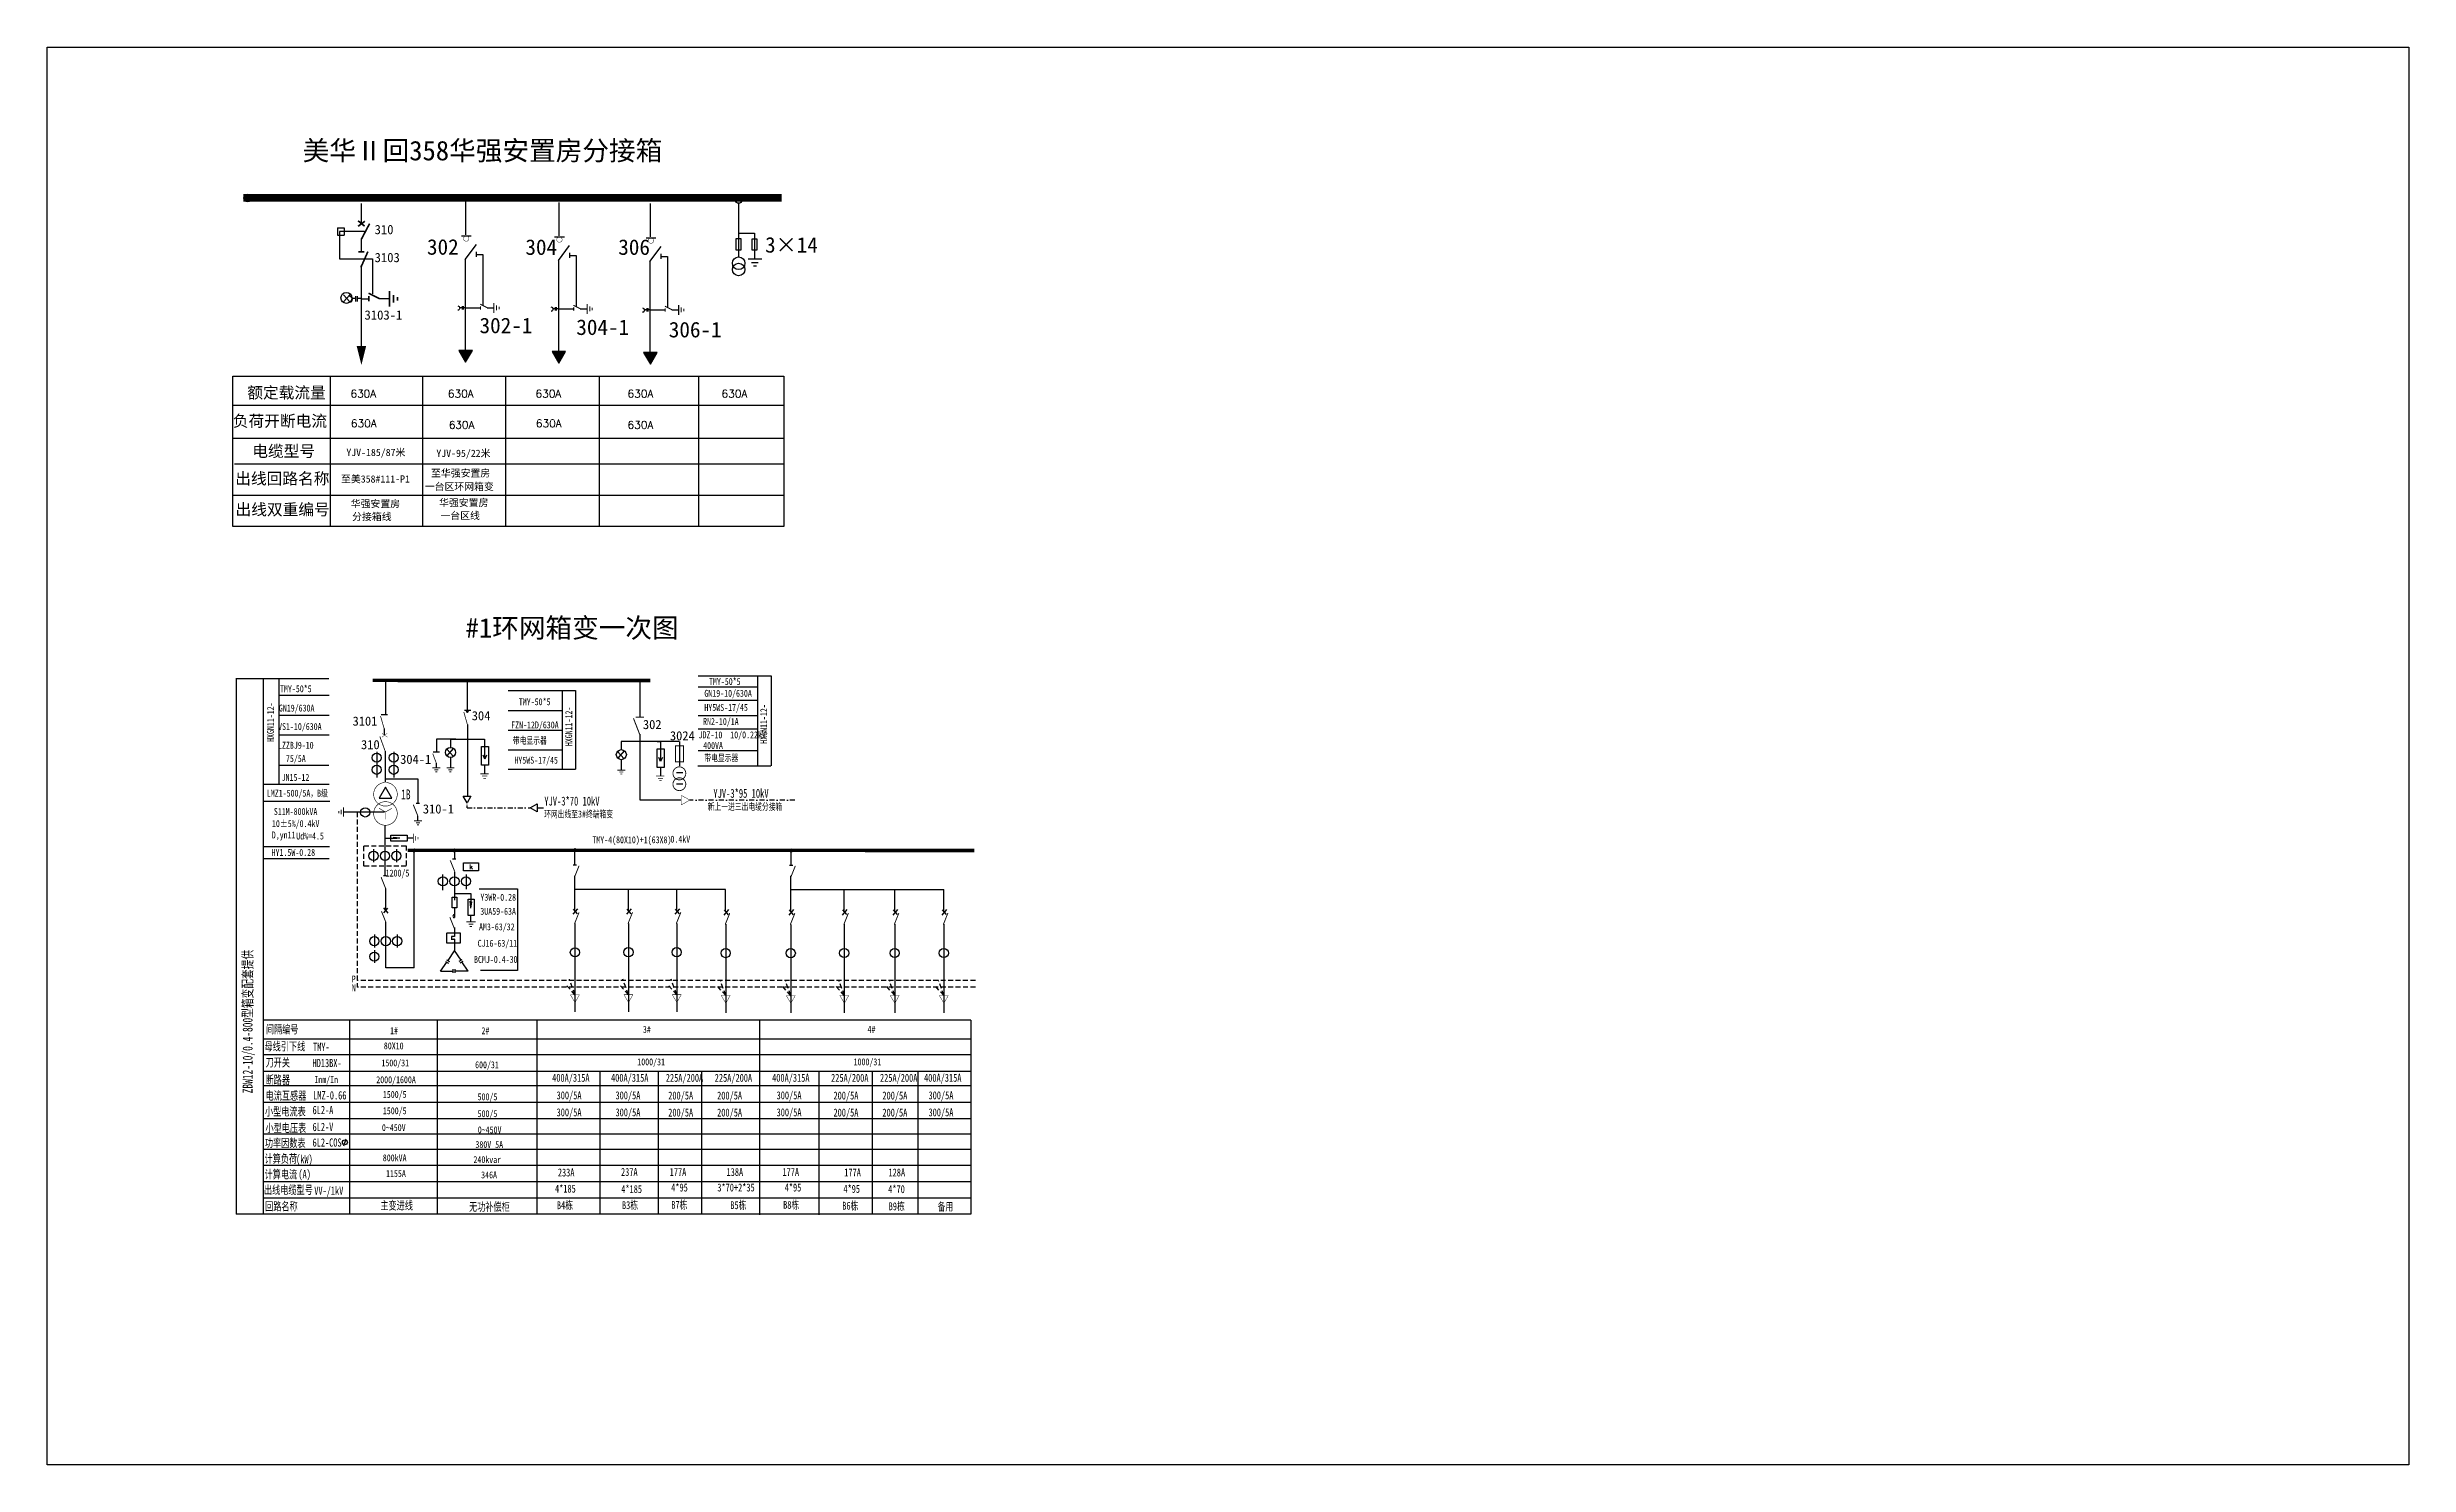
# Model space of a CAD drawing. Extents: x 5981240 to 11968126, y 2918401 to 5833517.
# Drawn here: x 5981240 to 5982193, y 2918401 to 2918973 of the extents above; entities outside this region: 1.
import ezdxf
from ezdxf.enums import TextEntityAlignment as Align

# ---------------------------------------------------------------- set-up
doc = ezdxf.new("R2010")
doc.units = 0
doc.header["$LTSCALE"] = 4
doc.header["$MEASUREMENT"] = 0
for name, pattern in [('DASHDOT', [1, 0.5, -0.25, 0, -0.25]), ('DASHDOT2', [0.5, 0.25, -0.125, 0, -0.125]), ('DASHED', [0.75, 0.5, -0.25])]:
    doc.linetypes.add(name, pattern=pattern)
doc.layers.get('0').update_dxf_attribs({"linetype": 'CONTINUOUS'})
for name, color, linetype in [('1', 252, 'CONTINUOUS'), ('2', 7, 'CONTINUOUS'), ('DIM', 7, 'CONTINUOUS'), ('DL', 5, 'CONTINUOUS'), ('LIU', 1, 'CONTINUOUS')]:
    doc.layers.add(name, color=color, linetype=linetype)
doc.styles.add('DXFS', font='SIMFANG.TTF', dxfattribs={"width": 0.7})
doc.styles.add('HZ', font='SIMFANG.TTF', dxfattribs={"width": 0.75})
doc.styles.get("Standard").update_dxf_attribs({"font": 'SIMPLEX'})
doc.styles.add('宋体', font='simsun.ttc')
doc.styles.add('黑体', font='SIMHEI.TTF')

# ---------------------------------------------------------------- blocks, each defined once
blk = doc.blocks.new('JD')
for points in [[(-2, 0.2), (-2, -0.2), (2, 0.2), (2, -0.2)], [(1, -1.2), (1, -0.8), (-1, -1.2), (-1, -0.8)], [(-0.5, -1.8), (-0.5, -2.2), (0.5, -1.8), (0.5, -2.2)]]:
    blk.add_trace(points)

msp = doc.modelspace()

# ---------------------------------------------------------------- hatches: boundary and pattern name
for points in [[(5981408.77, 2918845.72), (5981411.49, 2918850.43), (5981406.06, 2918850.43)], [(5981446.38, 2918845.31), (5981449.09, 2918850.02), (5981443.66, 2918850.02)], [(5981483.31, 2918844.9), (5981486.03, 2918849.61), (5981480.59, 2918849.61)]]:
    msp.add_hatch(color=7).paths.add_polyline_path(points)

# ---------------------------------------------------------------- linework, layer by layer
at = {"color": 7}
for p, q in [((5981408.86, 2918897.1), (5981408.86, 2918910.54)), ((5981446.46, 2918896.69), (5981446.46, 2918910.13)), ((5981483.39, 2918896.28), (5981483.39, 2918909.72)), ((5981316.12, 2918717.89), (5981316.12, 2918501.7)), ((5981612.65, 2918580.04), (5981327.02, 2918580.04)), ((5981361.93, 2918579.95), (5981361.93, 2918501.7)), ((5981527.3, 2918580.04), (5981527.3, 2918501.52)), ((5981612.65, 2918580.04), (5981612.65, 2918501.7)), ((5981612.65, 2918572.36), (5981327.03, 2918572.36)), ((5981612.65, 2918566.12), (5981327.03, 2918566.12)), ((5981612.65, 2918559.36), (5981327.03, 2918559.36)), ((5981462.86, 2918559.44), (5981462.86, 2918501.77)), ((5981486.39, 2918559.44), (5981486.39, 2918501.77)), ((5981503.94, 2918559.44), (5981503.94, 2918501.77)), ((5981551.3, 2918559.17), (5981551.3, 2918501.5)), ((5981572.82, 2918559.41), (5981572.82, 2918501.74)), ((5981591.29, 2918559.41), (5981591.29, 2918501.74)), ((5981612.65, 2918553.53), (5981327.03, 2918553.53)), ((5981612.65, 2918546.82), (5981327.03, 2918546.82)), ((5981612.65, 2918540.27), (5981327.03, 2918540.27)), ((5981612.65, 2918534.11), (5981327.03, 2918534.11)), ((5981612.65, 2918527.93), (5981327.03, 2918527.93)), ((5981612.65, 2918521.4), (5981327.03, 2918521.4)), ((5981612.65, 2918514.88), (5981327.03, 2918514.88)), ((5981612.65, 2918501.7), (5981316.12, 2918501.7)), ((5981612.65, 2918508.26), (5981327.03, 2918508.26))]:
    msp.add_line(p, q, dxfattribs=at)
for p, q in [((5981366.63, 2918909.78), (5981366.63, 2918901.5)), ((5981357.05, 2918899.94), (5981357.05, 2918896.95)), ((5981357.05, 2918899.94), (5981359.74, 2918899.94)), ((5981357.05, 2918896.95), (5981359.74, 2918896.95)), ((5981367.98, 2918898.38), (5981357.91, 2918898.38)), ((5981357.91, 2918898.38), (5981357.91, 2918887.34)), ((5981359.74, 2918899.94), (5981359.74, 2918896.95)), ((5981366.63, 2918895.38), (5981366.63, 2918890.34)), ((5981407.06, 2918896.65), (5981410.99, 2918896.65)), ((5981444.66, 2918896.24), (5981448.59, 2918896.24)), ((5981481.59, 2918895.83), (5981485.52, 2918895.83)), ((5981357.91, 2918887.34), (5981371.19, 2918887.34)), ((5981366.63, 2918884.77), (5981366.63, 2918851.92)), ((5981371.19, 2918887.34), (5981371.19, 2918873.21)), ((5981413.04, 2918890.17), (5981413.04, 2918888.14)), ((5981413.09, 2918889.15), (5981415.7, 2918889.15)), ((5981415.7, 2918889.15), (5981415.7, 2918868.53)), ((5981450.65, 2918889.76), (5981450.65, 2918887.73)), ((5981450.69, 2918888.74), (5981453.3, 2918888.74)), ((5981453.3, 2918888.74), (5981453.3, 2918868.12)), ((5981487.58, 2918889.35), (5981487.58, 2918887.32)), ((5981487.63, 2918888.33), (5981490.24, 2918888.33)), ((5981490.24, 2918888.33), (5981490.24, 2918867.71)), ((5981366.63, 2918871.28), (5981369.74, 2918871.28)), ((5981373.79, 2918871.37), (5981378.02, 2918871.37)), ((5981408.77, 2918867.6), (5981414.76, 2918867.6)), ((5981417.4, 2918867.65), (5981420.15, 2918867.65)), ((5981446.38, 2918867.19), (5981452.36, 2918867.19)), ((5981455, 2918867.24), (5981457.75, 2918867.24)), ((5981483.31, 2918866.78), (5981489.29, 2918866.78)), ((5981491.93, 2918866.83), (5981494.68, 2918866.83)), ((5981532.02, 2918719.03), (5981532.02, 2918682.75))]:
    msp.add_line(p, q)
at = {"color": 0}
for p, q in [((5981518.84, 2918899.5), (5981518.84, 2918888.13)), ((5981518.84, 2918897.75), (5981525.37, 2918897.75)), ((5981525.37, 2918897.75), (5981525.37, 2918887.41)), ((5981408.59, 2918887.13), (5981408.59, 2918849.6)), ((5981446.19, 2918886.72), (5981446.19, 2918849.19)), ((5981483.13, 2918886.31), (5981483.13, 2918848.78)), ((5981354.03, 2918840.03), (5981354.03, 2918779.34)), ((5981391.4, 2918840.03), (5981391.4, 2918779.34)), ((5981424.9, 2918840.03), (5981424.9, 2918779.34)), ((5981462.69, 2918840.03), (5981462.69, 2918779.34)), ((5981314.86, 2918828.36), (5981354.2, 2918828.36)), ((5981354.03, 2918828.36), (5981383.59, 2918828.36)), ((5981382.81, 2918828.36), (5981537.17, 2918828.36)), ((5981314.86, 2918814.98), (5981354.2, 2918814.98)), ((5981354.03, 2918814.98), (5981383.59, 2918814.98)), ((5981382.81, 2918814.98), (5981537.17, 2918814.98)), ((5981314.86, 2918792.05), (5981354.2, 2918792.05)), ((5981354.03, 2918792.05), (5981383.59, 2918792.05)), ((5981382.81, 2918792.05), (5981537.17, 2918792.05)), ((5981333.52, 2918675.24), (5981333.52, 2918717.82)), ((5981425.92, 2918713.14), (5981453.12, 2918713.14)), ((5981447.75, 2918713.14), (5981447.75, 2918681.45)), ((5981453.12, 2918713.14), (5981453.12, 2918681.45)), ((5981479.13, 2918702.47), (5981479.13, 2918717.38)), ((5981425.92, 2918697.11), (5981447.75, 2918697.11)), ((5981479.13, 2918668.92), (5981479.13, 2918695.47)), ((5981425.92, 2918689.13), (5981447.75, 2918689.13)), ((5981425.92, 2918681.45), (5981453.12, 2918681.45)), ((5981437.58, 2918665.76), (5981440.13, 2918665.76)), ((5981513.68, 2918632.85), (5981452.85, 2918632.85))]:
    msp.add_line(p, q, dxfattribs=at)
at = {"linetype": 'Continuous'}
for p, q in [((5981362.05, 2918872.82), (5981359.46, 2918870.04)), ((5981359.46, 2918872.82), (5981362.05, 2918870.04))]:
    msp.add_line(p, q, dxfattribs=at)
at = {"color": 0, "linetype": 'DASHDOT2'}
msp.add_line((5981409.34, 2918665.76), (5981409.34, 2918667.79), dxfattribs=at)
at = {"color": 0}
for points, const_width in [([(5981319.05, 2918912.04), (5981536.33, 2918912.04)], 3.1), ([(5981374.42, 2918702.8), (5981375.88, 2918697.74)], 0.3), ([(5981374.67, 2918703.37), (5981377.23, 2918703.37)], 0.2), ([(5981408.02, 2918704.48), (5981409.47, 2918699.42)], 0.3), ([(5981408.26, 2918705.05), (5981410.83, 2918705.05)], 0.2), ([(5981478.99, 2918695.43), (5981476.49, 2918701.9)], 0.4), ([(5981480.7, 2918702.4), (5981477.36, 2918702.4)], 0.4), ([(5981376.31, 2918688.6), (5981374.13, 2918694.62)], 0.32), ([(5981374.97, 2918695.87), (5981377.12, 2918694.34)], 0.16), ([(5981377.12, 2918695.84), (5981375, 2918694.34)], 0.16), ([(5981395.51, 2918687.63), (5981396.96, 2918683.75)], 0.3), ([(5981395.68, 2918688.2), (5981398.24, 2918688.2)], 0.2), ([(5981493.82, 2918675.39), (5981496.39, 2918675.39)], 0.2), ([(5981493.83, 2918679.89), (5981496.39, 2918679.89)], 0.2), ([(5981373.83, 2918665.59), (5981376.41, 2918664.1)], 0.238), ([(5981378.99, 2918665.59), (5981376.41, 2918664.1)], 0.238), ([(5981376.41, 2918661.12), (5981376.41, 2918664.1)], 0.238)]:
    msp.add_lwpolyline(points, dxfattribs=dict(at, const_width=const_width))
for points, const_width in [([(5981365.35, 2918900.5), (5981368.08, 2918902.55)], 0.673), ([(5981365.37, 2918902.74), (5981368.01, 2918900.55)], 0.673), ([(5981366.63, 2918895.2), (5981370, 2918901.59)], 0.673), ([(5981407.06, 2918896.65), (5981410.99, 2918896.65)], 0.334), ([(5981444.66, 2918896.24), (5981448.59, 2918896.24)], 0.334), ([(5981481.59, 2918895.83), (5981485.52, 2918895.83)], 0.334), ([(5981365.42, 2918890.16), (5981367.92, 2918890.16)], 0.673), ([(5981366.49, 2918883.95), (5981369.32, 2918890.3)], 0.673), ([(5981369.56, 2918873.52), (5981374.05, 2918871.28)], 0.673), ([(5981369.74, 2918872.32), (5981369.74, 2918870.25)], 0.673), ([(5981414.64, 2918869.06), (5981417.56, 2918867.6)], 0.438), ([(5981414.76, 2918868.27), (5981414.76, 2918866.92)], 0.438), ([(5981452.25, 2918868.65), (5981455.17, 2918867.19)], 0.438), ([(5981452.36, 2918867.86), (5981452.36, 2918866.51)], 0.438), ([(5981489.18, 2918868.24), (5981492.1, 2918866.78)], 0.438), ([(5981489.29, 2918867.45), (5981489.29, 2918866.1)], 0.438)]:
    msp.add_lwpolyline(points, dxfattribs=dict(const_width=const_width))
at = {"const_width": 0.167}
for points in [[(5981407.92, 2918895.56, 1), (5981410.09, 2918895.56, 1)], [(5981445.52, 2918895.15, 1), (5981447.69, 2918895.15, 1)], [(5981482.45, 2918894.74, 1), (5981484.63, 2918894.74, 1)]]:
    msp.add_lwpolyline(points, format="xyb", close=True, dxfattribs=at)
for points, format in [([(5981361.74, 2918872.47, -0.877934), (5981361.79, 2918869.74)], "xyb"), ([(5981405.59, 2918868.37, -0.877934), (5981405.63, 2918866.6)], "xyb"), ([(5981443.2, 2918867.96, -0.877934), (5981443.23, 2918866.19)], "xyb"), ([(5981480.13, 2918867.55, -0.877934), (5981480.16, 2918865.78)], "xyb"), ([(5981366.71, 2918852.17, 3.83, 0, 0), (5981366.71, 2918844.57, 0, 0, 0)], "xyseb")]:
    msp.add_lwpolyline(points, format=format)
for points in [[(5981364.36, 2918872.26), (5981364.36, 2918870.21)], [(5981364.99, 2918872.26), (5981364.99, 2918870.21)], [(5981364.36, 2918871.31), (5981362.95, 2918871.31)], [(5981366.62, 2918871.31), (5981364.99, 2918871.31)], [(5981407.3, 2918867.62), (5981406.38, 2918867.62)], [(5981407.3, 2918868.23), (5981407.3, 2918866.9)], [(5981407.71, 2918868.23), (5981407.71, 2918866.9)], [(5981408.77, 2918867.62), (5981407.71, 2918867.62)], [(5981444.9, 2918867.21), (5981443.98, 2918867.21)], [(5981444.9, 2918867.82), (5981444.9, 2918866.49)], [(5981445.31, 2918867.82), (5981445.31, 2918866.49)], [(5981446.37, 2918867.21), (5981445.31, 2918867.21)], [(5981481.84, 2918866.8), (5981480.91, 2918866.8)], [(5981481.84, 2918867.41), (5981481.84, 2918866.08)], [(5981482.25, 2918867.41), (5981482.25, 2918866.08)], [(5981483.31, 2918866.8), (5981482.25, 2918866.8)]]:
    msp.add_lwpolyline(points)
at = {"color": 7}
for points in [[(5981408.77, 2918845.72), (5981411.49, 2918850.43), (5981406.06, 2918850.43)], [(5981446.38, 2918845.31), (5981449.09, 2918850.02), (5981443.66, 2918850.02)], [(5981483.31, 2918844.9), (5981486.03, 2918849.61), (5981480.59, 2918849.61)]]:
    msp.add_lwpolyline(points, close=True, dxfattribs=at)
at = {"color": 0}
for points in [[(5981409.47, 2918705.05), (5981409.47, 2918717.19)], [(5981404.77, 2918693.49), (5981396.96, 2918693.49), (5981396.96, 2918688.2)], [(5981402.61, 2918693.49), (5981416.43, 2918693.49)], [(5981409.47, 2918699.42), (5981409.47, 2918670.51)], [(5981396.96, 2918682.09), (5981396.96, 2918683.75)], [(5981376.41, 2918674.11), (5981373.83, 2918669.64)], [(5981376.31, 2918677.43), (5981389.48, 2918677.43), (5981389.48, 2918667.68)], [(5981378.99, 2918669.64), (5981376.41, 2918674.11)], [(5981373.83, 2918669.64), (5981378.99, 2918669.64)], [(5981389.49, 2918660.35), (5981389.49, 2918662.42)]]:
    msp.add_lwpolyline(points, dxfattribs=at)
at = {"color": 0, "const_width": 0.238}
for points in [[(5981376.41, 2918676.02, -1), (5981376.41, 2918666.48, -1)], [(5981376.41, 2918668.27, -1), (5981376.41, 2918658.74, -1)]]:
    msp.add_lwpolyline(points, format="xyb", close=True, dxfattribs=at)
at = {"color": 0}
for points in [[(5981409.34, 2918667.79), (5981407.77, 2918670.51), (5981410.91, 2918670.51)], [(5981434.86, 2918665.76), (5981437.58, 2918667.33), (5981437.58, 2918664.19)]]:
    msp.add_lwpolyline(points, close=True, dxfattribs=at)
for centre, radius in [((5981320.76, 2918912), 1.54), ((5981518.9, 2918911.01), 1.21), ((5981409.47, 2918704.6), 0.341)]:
    msp.add_circle(centre, radius, dxfattribs=at)
at = {"linetype": 'Continuous'}
msp.add_circle((5981360.66, 2918871.63), 2.22, dxfattribs=at)
at = {"color": 0}
for points in [[(5981395.36, 2918682.09), (5981395.36, 2918681.77), (5981398.56, 2918682.09), (5981398.56, 2918681.77)], [(5981397.76, 2918680.97), (5981397.76, 2918681.29), (5981396.16, 2918680.97), (5981396.16, 2918681.29)], [(5981401.04, 2918682.09), (5981401.04, 2918681.77), (5981404.24, 2918682.09), (5981404.24, 2918681.77)], [(5981403.44, 2918680.97), (5981403.44, 2918681.29), (5981401.84, 2918680.97), (5981401.84, 2918681.29)], [(5981469.98, 2918681.17), (5981469.98, 2918680.85), (5981473.18, 2918681.17), (5981473.18, 2918680.85)], [(5981396.56, 2918680.49), (5981396.56, 2918680.17), (5981397.36, 2918680.49), (5981397.36, 2918680.17)], [(5981402.24, 2918680.49), (5981402.24, 2918680.17), (5981403.04, 2918680.49), (5981403.04, 2918680.17)], [(5981472.38, 2918680.05), (5981472.38, 2918680.37), (5981470.78, 2918680.05), (5981470.78, 2918680.37)], [(5981471.18, 2918679.57), (5981471.18, 2918679.25), (5981471.98, 2918679.57), (5981471.98, 2918679.25)], [(5981357.8, 2918663.59), (5981357.43, 2918663.59), (5981357.8, 2918664.52), (5981357.43, 2918664.52)], [(5981358.36, 2918664.99), (5981358.73, 2918664.99), (5981358.36, 2918663.13), (5981358.73, 2918663.13)], [(5981359.66, 2918662.2), (5981359.29, 2918662.2), (5981359.66, 2918665.92), (5981359.29, 2918665.92)], [(5981387.47, 2918651.65), (5981387.85, 2918651.65), (5981387.47, 2918655.37), (5981387.85, 2918655.37)], [(5981387.89, 2918660.67), (5981387.89, 2918660.35), (5981391.09, 2918660.67), (5981391.09, 2918660.35)], [(5981388.78, 2918654.44), (5981388.4, 2918654.44), (5981388.78, 2918652.58), (5981388.4, 2918652.58)], [(5981390.29, 2918659.55), (5981390.29, 2918659.87), (5981388.69, 2918659.55), (5981388.69, 2918659.87)], [(5981389.09, 2918659.07), (5981389.09, 2918658.75), (5981389.89, 2918659.07), (5981389.89, 2918658.75)], [(5981389.34, 2918653.04), (5981389.71, 2918653.04), (5981389.34, 2918653.97), (5981389.71, 2918653.97)]]:
    msp.add_trace(points, dxfattribs=at)
at = {"color": 7}
for points in [[(5981409.04, 2918619.98), (5981409.04, 2918619.6), (5981412.76, 2918619.98), (5981412.76, 2918619.6)], [(5981411.83, 2918618.67), (5981411.83, 2918619.04), (5981409.97, 2918618.67), (5981409.97, 2918619.04)], [(5981410.43, 2918618.11), (5981410.43, 2918617.74), (5981411.36, 2918618.11), (5981411.36, 2918617.74)]]:
    msp.add_trace(points, dxfattribs=at)
at = {"layer": '1'}
for points in [[(5981361.73, 2918872.5, -0.877934), (5981361.78, 2918869.77)], [(5981405.59, 2918868.39, -0.877934), (5981405.62, 2918866.62)], [(5981443.19, 2918867.98, -0.877934), (5981443.23, 2918866.21)], [(5981480.12, 2918867.57, -0.877934), (5981480.16, 2918865.8)]]:
    msp.add_lwpolyline(points, format="xyb", dxfattribs=at)
at = {"layer": '2', "color": 0}
for p, q in [((5981518.84, 2918909.85), (5981518.84, 2918899.54)), ((5981314.86, 2918779.34), (5981314.86, 2918840.03)), ((5981314.86, 2918840.03), (5981354.2, 2918840.03)), ((5981354.03, 2918840.03), (5981383.59, 2918840.03)), ((5981315.44, 2918804.58), (5981354.2, 2918804.58)), ((5981354.03, 2918804.58), (5981383.59, 2918804.58)), ((5981502.54, 2918714.58), (5981526.56, 2918714.58)), ((5981377.23, 2918703.37), (5981374.67, 2918703.37)), ((5981410.83, 2918705.05), (5981408.26, 2918705.05)), ((5981425.92, 2918705.09), (5981447.75, 2918705.09)), ((5981502.56, 2918709.28), (5981526.55, 2918709.28)), ((5981502.56, 2918703.1), (5981526.55, 2918703.1)), ((5981416.43, 2918693.49), (5981416.43, 2918685.78)), ((5981494.98, 2918692.57), (5981471.55, 2918692.54)), ((5981486, 2918692.57), (5981487.39, 2918692.57)), ((5981487.39, 2918692.57), (5981487.39, 2918684.85)), ((5981495.05, 2918692.54), (5981495.05, 2918682.7)), ((5981502.56, 2918697.68), (5981526.55, 2918697.68)), ((5981372.88, 2918688.32), (5981372.88, 2918677.98)), ((5981376.31, 2918688.6), (5981376.31, 2918676.26)), ((5981379.72, 2918688.32), (5981379.72, 2918677.98)), ((5981398.24, 2918688.2), (5981395.68, 2918688.2)), ((5981415.11, 2918690.53), (5981417.92, 2918690.53)), ((5981415.11, 2918682.94), (5981415.11, 2918690.53)), ((5981417.92, 2918682.94), (5981415.11, 2918682.94)), ((5981416.45, 2918685.4), (5981415.81, 2918687.08)), ((5981416.43, 2918683.04), (5981416.43, 2918679.67)), ((5981417.21, 2918687.08), (5981416.45, 2918685.4)), ((5981417.92, 2918690.53), (5981417.92, 2918682.94)), ((5981486.07, 2918682.02), (5981486.07, 2918689.61)), ((5981486.07, 2918689.61), (5981488.87, 2918689.61)), ((5981488.87, 2918682.02), (5981486.07, 2918682.02)), ((5981487.41, 2918684.47), (5981486.77, 2918686.16)), ((5981487.39, 2918682.12), (5981487.39, 2918678.75)), ((5981488.17, 2918686.16), (5981487.41, 2918684.47)), ((5981488.87, 2918689.61), (5981488.87, 2918682.02)), ((5981502.56, 2918688.92), (5981526.55, 2918688.92)), ((5981496.39, 2918675.39), (5981493.82, 2918675.39)), ((5981496.39, 2918679.89), (5981493.83, 2918679.89)), ((5981376.04, 2918664.06), (5981359.4, 2918664.06)), ((5981388.82, 2918667.68), (5981390.14, 2918667.68)), ((5981376.29, 2918653.51), (5981380.95, 2918653.51)), ((5981376.3, 2918638.4), (5981376.3, 2918658.65)), ((5981378.51, 2918652.37), (5981378.51, 2918654.78)), ((5981378.51, 2918654.78), (5981385.18, 2918654.78)), ((5981382.08, 2918653.51), (5981379.36, 2918653.24)), ((5981382.19, 2918653.51), (5981379.58, 2918653.87)), ((5981385.18, 2918654.78), (5981385.18, 2918652.37)), ((5981387.66, 2918653.51), (5981385.24, 2918653.51)), ((5981371.62, 2918649.03), (5981371.62, 2918643.83)), ((5981385.18, 2918652.37), (5981378.51, 2918652.37)), ((5981380.81, 2918649.03), (5981380.81, 2918643.83)), ((5981403.45, 2918645.21), (5981404.77, 2918645.21)), ((5981404.21, 2918647.8), (5981404.21, 2918645.25)), ((5981407.96, 2918640.41), (5981407.96, 2918643.56)), ((5981407.96, 2918643.56), (5981413.91, 2918643.56)), ((5981413.91, 2918643.56), (5981413.91, 2918640.41)), ((5981375.55, 2918638.4), (5981376.87, 2918638.4)), ((5981413.91, 2918640.41), (5981407.96, 2918640.41)), ((5981408.91, 2918638.88), (5981408.91, 2918632.91)), ((5981414.26, 2918633.11), (5981429.63, 2918633.11))]:
    msp.add_line(p, q, dxfattribs=at)
at = {"layer": '2'}
for p, q in [((5981408.59, 2918887.13), (5981413.12, 2918893.17)), ((5981446.19, 2918886.72), (5981450.72, 2918892.76)), ((5981483.13, 2918886.31), (5981487.65, 2918892.35)), ((5981382.81, 2918840.03), (5981537.17, 2918840.03)), ((5981502.73, 2918840.03), (5981502.73, 2918779.34)), ((5981537.17, 2918840.03), (5981537.17, 2918779.34)), ((5981382.81, 2918804.58), (5981537.17, 2918804.58)), ((5981537.17, 2918779.34), (5981314.86, 2918779.34)), ((5981502.56, 2918719.03), (5981532.02, 2918719.03))]:
    msp.add_line(p, q, dxfattribs=at)
at = {"layer": '2', "color": 7}
for p, q in [((5981353.59, 2918717.82), (5981316.08, 2918717.82)), ((5981327.03, 2918717.82), (5981327.03, 2918501.7)), ((5981353.63, 2918711.06), (5981333.52, 2918711.06)), ((5981353.63, 2918703.07), (5981333.52, 2918703.07)), ((5981353.63, 2918695.1), (5981333.52, 2918695.1)), ((5981353.54, 2918682.85), (5981333.52, 2918682.85)), ((5981353.63, 2918675.24), (5981327.03, 2918675.24)), ((5981353.91, 2918668.4), (5981327.12, 2918668.4)), ((5981353.82, 2918650.09), (5981327.03, 2918650.09)), ((5981327.03, 2918645.35), (5981353.63, 2918645.35)), ((5981387.94, 2918601.22), (5981387.94, 2918648.24)), ((5981399.47, 2918638.88), (5981399.47, 2918632.59)), ((5981404.24, 2918639.87), (5981404.24, 2918628.5)), ((5981375.55, 2918625.45), (5981377.4, 2918623.22)), ((5981377.29, 2918625.31), (5981375.66, 2918623.36)), ((5981376.45, 2918633.27), (5981376.45, 2918624.66)), ((5981403.31, 2918625.37), (5981403.31, 2918629.73)), ((5981403.31, 2918629.73), (5981405.17, 2918629.73)), ((5981405.17, 2918625.37), (5981403.31, 2918625.37)), ((5981404.24, 2918625.37), (5981404.24, 2918621.49)), ((5981404.33, 2918631.21), (5981410.85, 2918631.21)), ((5981405.17, 2918629.73), (5981405.17, 2918625.37)), ((5981409.76, 2918622.26), (5981409.76, 2918628.94)), ((5981409.76, 2918628.94), (5981412.17, 2918628.94)), ((5981410.9, 2918625.36), (5981410.63, 2918628.09)), ((5981410.63, 2918628.09), (5981410.63, 2918628.09)), ((5981410.9, 2918631.16), (5981410.9, 2918626.5)), ((5981410.9, 2918625.26), (5981411.26, 2918627.87)), ((5981412.17, 2918628.94), (5981412.17, 2918622.26)), ((5981429.63, 2918633.11), (5981429.63, 2918600.08)), ((5981453.94, 2918625.03), (5981452.08, 2918622.8)), ((5981452.2, 2918624.89), (5981453.82, 2918622.94)), ((5981475.53, 2918625.07), (5981473.67, 2918622.84)), ((5981473.79, 2918624.93), (5981475.41, 2918622.98)), ((5981495.02, 2918625.07), (5981493.16, 2918622.84)), ((5981493.28, 2918624.93), (5981494.9, 2918622.98)), ((5981514.77, 2918624.73), (5981512.91, 2918622.5)), ((5981513.03, 2918624.59), (5981514.65, 2918622.64)), ((5981541.03, 2918624.71), (5981539.17, 2918622.48)), ((5981539.29, 2918624.57), (5981540.91, 2918622.62)), ((5981562.62, 2918624.75), (5981560.76, 2918622.52)), ((5981560.88, 2918624.61), (5981562.5, 2918622.66)), ((5981582.98, 2918624.75), (5981581.12, 2918622.52)), ((5981581.23, 2918624.61), (5981582.86, 2918622.66)), ((5981602.78, 2918624.75), (5981600.93, 2918622.52)), ((5981601.04, 2918624.61), (5981602.67, 2918622.66)), ((5981371.94, 2918614.59), (5981371.94, 2918609.39)), ((5981376.53, 2918601.22), (5981376.53, 2918619.69)), ((5981381.14, 2918614.59), (5981381.14, 2918609.39)), ((5981401.21, 2918611.18), (5981401.21, 2918615.32)), ((5981401.25, 2918615.32), (5981406.51, 2918615.32)), ((5981404.28, 2918617.43), (5981404.28, 2918613.88)), ((5981406.51, 2918615.32), (5981406.51, 2918611.18)), ((5981412.17, 2918622.26), (5981409.76, 2918622.26)), ((5981410.9, 2918619.79), (5981410.9, 2918622.21)), ((5981452.86, 2918619.06), (5981452.86, 2918583.37)), ((5981474.45, 2918619.1), (5981474.45, 2918583.41)), ((5981493.94, 2918619.1), (5981493.94, 2918583.41)), ((5981513.69, 2918618.76), (5981513.69, 2918583.07)), ((5981539.95, 2918618.74), (5981539.95, 2918583.05)), ((5981561.54, 2918618.78), (5981561.54, 2918583.09)), ((5981581.9, 2918618.78), (5981581.9, 2918583.09)), ((5981601.7, 2918618.78), (5981601.7, 2918583.09)), ((5981371.94, 2918608.35), (5981371.94, 2918603.15)), ((5981406.51, 2918611.18), (5981401.21, 2918611.18)), ((5981404.16, 2918608.05), (5981401.58, 2918604.13)), ((5981402.98, 2918612.71), (5981404.28, 2918612.71)), ((5981403.02, 2918613.85), (5981403.02, 2918612.82)), ((5981404.25, 2918613.85), (5981403.02, 2918613.85)), ((5981404.25, 2918612.71), (5981404.02, 2918612.71)), ((5981404.19, 2918608.16), (5981406.76, 2918604.24)), ((5981404.25, 2918612.71), (5981404.25, 2918612.71)), ((5981404.28, 2918612.71), (5981404.28, 2918608.02)), ((5981387.94, 2918601.22), (5981376.53, 2918601.22)), ((5981398.65, 2918599.87), (5981401.19, 2918603.45)), ((5981398.65, 2918599.87), (5981403.67, 2918599.87)), ((5981400.59, 2918603.8), (5981401.82, 2918603.08)), ((5981400.98, 2918604.48), (5981402.22, 2918603.77)), ((5981403.67, 2918599.18), (5981403.68, 2918600.61)), ((5981409.75, 2918599.87), (5981404.46, 2918599.87)), ((5981404.48, 2918599.18), (5981404.47, 2918600.61)), ((5981406.16, 2918603.89), (5981407.4, 2918604.61)), ((5981406.55, 2918603.21), (5981407.79, 2918603.93)), ((5981409.75, 2918599.87), (5981407.16, 2918603.56)), ((5981429.63, 2918600.08), (5981414.82, 2918600.08)), ((5981397.23, 2918579.94), (5981397.23, 2918501.7)), ((5981437.55, 2918579.94), (5981437.55, 2918501.7)), ((5981360.42, 2918532.09), (5981359.54, 2918529.18))]:
    msp.add_line(p, q, dxfattribs=at)
at = {"layer": '2', "color": 7, "linetype": 'DASHED'}
for p, q in [((5981365.04, 2918664.06), (5981365.04, 2918593.39)), ((5981614.45, 2918596.05), (5981365.04, 2918596.04)), ((5981452.9, 2918590.31), (5981450.64, 2918596.56)), ((5981474.49, 2918590.35), (5981472.23, 2918596.6)), ((5981493.98, 2918590.35), (5981491.72, 2918596.6)), ((5981513.73, 2918590.01), (5981511.47, 2918596.26)), ((5981539.99, 2918589.99), (5981537.73, 2918596.24)), ((5981561.58, 2918590.03), (5981559.32, 2918596.28)), ((5981581.94, 2918590.03), (5981579.68, 2918596.28)), ((5981601.74, 2918590.03), (5981599.48, 2918596.28)), ((5981614.47, 2918593.4), (5981365.04, 2918593.39)), ((5981452.88, 2918590.28), (5981449.63, 2918593.92)), ((5981474.47, 2918590.32), (5981471.22, 2918593.96)), ((5981493.96, 2918590.32), (5981490.71, 2918593.96)), ((5981513.71, 2918589.98), (5981510.46, 2918593.61)), ((5981539.97, 2918589.96), (5981536.72, 2918593.6)), ((5981561.56, 2918590), (5981558.31, 2918593.64)), ((5981581.91, 2918590), (5981578.67, 2918593.64)), ((5981601.72, 2918590), (5981598.47, 2918593.64))]:
    msp.add_line(p, q, dxfattribs=at)
at = {"layer": '2', "color": 0, "linetype": 'DASHDOT'}
msp.add_line((5981409.34, 2918665.76), (5981434.86, 2918665.76), dxfattribs=at)
at = {"layer": '2', "color": 7, "linetype": 'DASHDOT'}
msp.add_line((5981541.62, 2918668.92), (5981499.16, 2918668.92), dxfattribs=at)
at = {"layer": '2', "color": 0, "linetype": 'DASHED'}
for p, q in [((5981367.71, 2918650.5), (5981384.81, 2918650.5)), ((5981367.71, 2918642.26), (5981367.71, 2918650.5)), ((5981384.81, 2918650.5), (5981384.81, 2918642.26)), ((5981384.81, 2918642.26), (5981367.71, 2918642.26))]:
    msp.add_line(p, q, dxfattribs=at)
at = {"layer": '2'}
msp.add_lwpolyline([(5981239.92, 2918972.81), (5982192.85, 2918972.81), (5982192.85, 2918400.6), (5981239.92, 2918400.6)], close=True, dxfattribs=at)
at = {"layer": '2', "color": 0}
for points in [[(5981517.88, 2918895.54), (5981519.87, 2918895.54), (5981519.87, 2918890.88), (5981517.88, 2918890.88)], [(5981524.33, 2918895.49), (5981526.32, 2918895.49), (5981526.32, 2918890.82), (5981524.33, 2918890.82)]]:
    msp.add_lwpolyline(points, close=True, dxfattribs=at)
for points, const_width in [([(5981483.26, 2918717.17), (5981371.28, 2918717.21)], 1.4), ([(5981414.63, 2918679.52), (5981418.02, 2918679.52)], 0.3), ([(5981415.37, 2918678.58), (5981417.45, 2918678.58)], 0.3), ([(5981415.94, 2918677.68), (5981416.96, 2918677.68)], 0.3), ([(5981485.59, 2918678.6), (5981488.98, 2918678.6)], 0.3), ([(5981486.33, 2918677.66), (5981488.41, 2918677.66)], 0.3), ([(5981486.9, 2918676.76), (5981487.92, 2918676.76)], 0.3), ([(5981389.49, 2918662.42), (5981387.63, 2918667.08)], 0.372), ([(5981495.77, 2918670.86), (5981495.77, 2918666.92)], 0.18), ([(5981495.77, 2918666.92), (5981499.18, 2918668.93)], 0.18), ([(5981499.18, 2918668.93), (5981495.88, 2918670.77)], 0.18), ([(5981404.4, 2918639.94), (5981402.54, 2918644.6)], 0.372), ([(5981376.5, 2918633.13), (5981374.64, 2918637.79)], 0.372), ([(5981452.67, 2918637.78), (5981454.53, 2918642.43)], 0.372)]:
    msp.add_lwpolyline(points, dxfattribs=dict(at, const_width=const_width))
at = {"layer": '2', "color": 0, "const_width": 0.432}
msp.add_lwpolyline([(5981495.08, 2918684.38), (5981496.7, 2918684.38), (5981496.7, 2918690.86), (5981493.46, 2918690.86), (5981493.46, 2918684.38)], close=True, dxfattribs=at)
at = {"layer": '2', "color": 0, "linetype": 'Continuous', "const_width": 0.346}
for points in [[(5981495, 2918682.33, 0.981482), (5981495, 2918677.05, 0.981482)], [(5981495, 2918677.91, 1), (5981495, 2918672.73, 1)]]:
    msp.add_lwpolyline(points, format="xyb", close=True, dxfattribs=at)
at = {"layer": '2', "color": 7}
for points, const_width in [([(5981614.01, 2918648.57), (5981385.4, 2918648.65)], 1.4), ([(5981539.93, 2918637.69), (5981541.8, 2918642.35)], 0.372), ([(5981376.66, 2918619.36), (5981374.8, 2918624.02)], 0.372), ([(5981404.24, 2918616.98), (5981402.38, 2918621.64)], 0.372), ([(5981452.67, 2918618.94), (5981454.53, 2918623.6)], 0.372), ([(5981474.26, 2918618.98), (5981476.12, 2918623.64)], 0.372), ([(5981493.75, 2918618.98), (5981495.61, 2918623.64)], 0.372), ([(5981513.5, 2918618.64), (5981515.36, 2918623.29)], 0.372), ([(5981539.76, 2918618.62), (5981541.62, 2918623.28)], 0.372), ([(5981561.35, 2918618.66), (5981563.21, 2918623.32)], 0.372), ([(5981581.71, 2918618.66), (5981583.57, 2918623.32)], 0.372), ([(5981601.51, 2918618.66), (5981603.37, 2918623.32)], 0.372), ([(5981451.04, 2918590.34), (5981452.92, 2918587.17)], 0.168), ([(5981454.71, 2918590.34), (5981451.04, 2918590.34)], 0.168), ([(5981452.92, 2918587.17), (5981454.62, 2918590.24)], 0.168), ([(5981472.63, 2918590.38), (5981474.51, 2918587.21)], 0.168), ([(5981476.3, 2918590.38), (5981472.63, 2918590.38)], 0.168), ([(5981474.51, 2918587.21), (5981476.21, 2918590.28)], 0.168), ([(5981492.11, 2918590.38), (5981493.99, 2918587.21)], 0.168), ([(5981495.79, 2918590.38), (5981492.11, 2918590.38)], 0.168), ([(5981493.99, 2918587.21), (5981495.7, 2918590.28)], 0.168), ([(5981515.54, 2918590.04), (5981511.87, 2918590.04)], 0.168), ([(5981511.87, 2918590.04), (5981513.75, 2918586.87)], 0.168), ([(5981513.75, 2918586.87), (5981515.45, 2918589.94)], 0.168), ([(5981541.8, 2918590.03), (5981538.12, 2918590.03)], 0.168), ([(5981538.12, 2918590.03), (5981540, 2918586.85)], 0.168), ([(5981540, 2918586.85), (5981541.71, 2918589.92)], 0.168), ([(5981563.39, 2918590.06), (5981559.71, 2918590.06)], 0.168), ([(5981559.71, 2918590.06), (5981561.59, 2918586.89)], 0.168), ([(5981561.59, 2918586.89), (5981563.3, 2918589.96)], 0.168), ([(5981583.74, 2918590.06), (5981580.07, 2918590.06)], 0.168), ([(5981580.07, 2918590.06), (5981581.95, 2918586.89)], 0.168), ([(5981581.95, 2918586.89), (5981583.66, 2918589.96)], 0.168), ([(5981599.88, 2918590.06), (5981601.76, 2918586.89)], 0.168), ([(5981603.55, 2918590.06), (5981599.88, 2918590.06)], 0.168), ([(5981601.76, 2918586.89), (5981603.47, 2918589.96)], 0.168)]:
    msp.add_lwpolyline(points, dxfattribs=dict(at, const_width=const_width))
at = {"layer": '2', "color": 0}
for centre, radius in [((5981518.91, 2918885.6), 2.53), ((5981518.91, 2918883.08), 2.53), ((5981372.87, 2918686.03), 1.86), ((5981372.87, 2918681.16), 1.86), ((5981379.71, 2918686.03), 1.86), ((5981379.71, 2918681.16), 1.86), ((5981368.25, 2918663.94), 1.86), ((5981371.6, 2918646.4), 1.86), ((5981376.2, 2918646.4), 1.86), ((5981380.8, 2918646.4), 1.86), ((5981387.94, 2918648.58), 0.69), ((5981404.2, 2918648.58), 0.69), ((5981452.86, 2918648.67), 0.69), ((5981399.59, 2918636.12), 1.86), ((5981404.24, 2918636.12), 1.86), ((5981408.9, 2918636.12), 1.86), ((5981408.9, 2918636.12), 1.86)]:
    msp.add_circle(centre, radius, dxfattribs=at)
at = {"layer": '2', "color": 7}
for centre, radius in [((5981540.13, 2918648.59), 0.69), ((5981371.93, 2918611.97), 1.86), ((5981371.93, 2918605.72), 1.86), ((5981376.53, 2918611.97), 1.86), ((5981381.13, 2918611.97), 1.86), ((5981452.86, 2918607.45), 1.86), ((5981474.45, 2918607.49), 1.86), ((5981493.93, 2918607.49), 1.86), ((5981513.68, 2918607.15), 1.86), ((5981539.94, 2918607.13), 1.86), ((5981561.53, 2918607.17), 1.86), ((5981581.89, 2918607.17), 1.86), ((5981601.7, 2918607.17), 1.86), ((5981360.04, 2918530.74), 0.983)]:
    msp.add_circle(centre, radius, dxfattribs=at)
msp.add_arc((5981404.16, 2918622.04), 0.551, 83.77081, 276.22919, dxfattribs=at)
at = {"layer": 'DIM', "color": 0}
for p, q in [((5981376.49, 2918703.49), (5981376.49, 2918717.38)), ((5981402.61, 2918693.49), (5981402.61, 2918690.15)), ((5981471.55, 2918692.57), (5981471.55, 2918689.23)), ((5981403.82, 2918686.54), (5981401.14, 2918689.41)), ((5981403.79, 2918689.77), (5981401.17, 2918686.74)), ((5981402.63, 2918686.1), (5981402.63, 2918682.05)), ((5981472.76, 2918685.62), (5981470.08, 2918688.49)), ((5981472.73, 2918688.84), (5981470.11, 2918685.81)), ((5981471.57, 2918685.18), (5981471.57, 2918681.13)), ((5981495.77, 2918668.92), (5981479.13, 2918668.92))]:
    msp.add_line(p, q, dxfattribs=at)
for centre in [(5981402.64, 2918688.17), (5981471.58, 2918687.25)]:
    msp.add_circle(centre, 2.03, dxfattribs=at)
at = {"layer": 'DL', "color": 0}
for p, q in [((5981452.18, 2918642.76), (5981453.52, 2918642.76)), ((5981539.44, 2918642.67), (5981540.78, 2918642.67)), ((5981539.94, 2918632.85), (5981601.69, 2918632.85))]:
    msp.add_line(p, q, dxfattribs=at)
at = {"layer": 'LIU', "color": 0}
for p, q in [((5981526.56, 2918719.03), (5981526.56, 2918682.75)), ((5981376.02, 2918695.27), (5981376.02, 2918697.78)), ((5981502.4, 2918682.75), (5981531.92, 2918682.75)), ((5981452.85, 2918642.76), (5981452.85, 2918648.44)), ((5981540.11, 2918642.67), (5981540.11, 2918648.36)), ((5981452.85, 2918624.36), (5981452.85, 2918638.29)), ((5981539.94, 2918624.04), (5981539.94, 2918638.34)), ((5981474.44, 2918624.4), (5981474.44, 2918632.85)), ((5981493.93, 2918624.4), (5981493.93, 2918632.85)), ((5981513.68, 2918624.06), (5981513.68, 2918632.85)), ((5981561.53, 2918624.08), (5981561.53, 2918632.85)), ((5981581.89, 2918624.08), (5981581.89, 2918632.85)), ((5981601.69, 2918624.08), (5981601.69, 2918632.85))]:
    msp.add_line(p, q, dxfattribs=at)

# ---------------------------------------------------------------- block references
at = {"color": 0, "xscale": 1.400000000372529, "yscale": 1.399999999906868, "zscale": 1.4}
msp.add_blockref('JD', (5981525.49, 2918887.29), dxfattribs=at)
at = {"rotation": 90}
for p, xscale, yscale, zscale in [((5981378.08, 2918871.25), 1.571320702321827, 1.571320702321827, 1.571320704854708), ((5981420.19, 2918867.57), 1.021953377407044, 1.021953377407044, 1.021953377709741), ((5981457.79, 2918867.16), 1.021953377407044, 1.021953377407044, 1.021953377709741), ((5981494.72, 2918866.75), 1.021953377407044, 1.021953377407044, 1.021953377709741)]:
    msp.add_blockref('JD', p, dxfattribs=dict(at, xscale=xscale, yscale=yscale, zscale=zscale))

# ---------------------------------------------------------------- texts
at = {"color": 7, "style": 'DXFS'}
msp.add_text('40#～41#电缆井', height=2.5, dxfattribs=at).set_placement((11968102.81, 5833514.39))
at = {"color": 0, "style": 'HZ'}
for s, height, p in [('美华Ⅱ回358华强安置房分接箱', 7.8823, (5981343, 2918927.14)), ('302', 6.269, (5981393.16, 2918889.05)), ('304', 6.269, (5981432.87, 2918888.99)), ('306', 6.269, (5981470.35, 2918888.99)), ('3×14', 6.269, (5981529.59, 2918889.9)), ('302-1', 6.269, (5981414.37, 2918857.36)), ('304-1', 6.269, (5981453.42, 2918856.66)), ('306-1', 6.269, (5981490.74, 2918855.68)), ('额定载流量', 4.646, (5981320.64, 2918831.05)), ('负荷开断电流', 4.646, (5981314.82, 2918819.63)), ('电缆型号', 4.646, (5981322.66, 2918807.45)), ('YJV-185/87米', 2.9166, (5981360.62, 2918807.79)), ('YJV-95/22米', 2.917, (5981396.94, 2918807.43)), ('出线回路名称', 4.646, (5981315.78, 2918796.37)), ('至美358#111-P1', 2.9166, (5981358.48, 2918797.07)), ('一台区环网箱变', 2.917, (5981392.27, 2918794)), ('至华强安置房', 2.917, (5981394.8, 2918799.42)), ('出线双重编号', 4.646, (5981315.89, 2918783.88)), ('  华强安置房', 2.917, (5981358.45, 2918787.08)), ('  华强安置房', 2.917, (5981394.07, 2918787.5)), ('分接箱线', 2.917, (5981362.97, 2918781.84)), ('一台区线', 2.917, (5981398.59, 2918782.27)), ('#1环网箱变一次图', 7.882, (5981408.75, 2918734.49))]:
    msp.add_text(s, height=height, dxfattribs=at).set_placement(p)
at = {"style": '宋体'}
for s, p in [('310', (5981372.02, 2918897.34)), ('3103', (5981372.02, 2918886.05)), ('3103-1', (5981367.94, 2918862.84))]:
    msp.add_text(s, height=3.741, dxfattribs=at).set_placement(p)
at = {"color": 0}
for p in [(5981362.31, 2918831.42), (5981401.63, 2918831.42), (5981436.99, 2918831.42), (5981474.14, 2918831.42), (5981512.07, 2918831.42), (5981362.49, 2918819.42), (5981401.96, 2918818.8), (5981437.14, 2918819.42), (5981474.14, 2918818.8)]:
    msp.add_text('630A', height=3.097, dxfattribs=at).set_placement(p)
at = {"linetype": 'Continuous', "style": 'DXFS', "width": 0.7}
msp.add_text('YJV-3*95 10kV', height=3.6, dxfattribs=at).set_placement((5981519.87, 2918669.84), align=Align.CENTER)
at = {"color": 0, "linetype": 'Continuous', "style": 'DXFS', "width": 0.7}
for s, height, p in [('YJV-3*70 10kV', 3.6, (5981451.65, 2918666.72)), ('300/5A', 3.2, (5981450.49, 2918548.14)), ('300/5A', 3.2, (5981474.25, 2918548.14)), ('200/5A', 3.2, (5981495.53, 2918548.05)), ('200/5A', 3.2, (5981515.27, 2918548.05)), ('300/5A', 3.2, (5981539.26, 2918548.14)), ('200/5A', 3.2, (5981562.22, 2918548.05)), ('200/5A', 3.2, (5981581.96, 2918548.05)), ('300/5A', 3.2, (5981600.56, 2918548.14)), ('300/5A', 3.2, (5981450.49, 2918541.27)), ('300/5A', 3.2, (5981474.25, 2918541.27)), ('200/5A', 3.2, (5981495.53, 2918541.18)), ('200/5A', 3.2, (5981515.27, 2918541.18)), ('300/5A', 3.2, (5981539.26, 2918541.27)), ('200/5A', 3.2, (5981562.22, 2918541.18)), ('200/5A', 3.2, (5981581.96, 2918541.18)), ('300/5A', 3.2, (5981600.56, 2918541.27))]:
    msp.add_text(s, height=height, dxfattribs=at).set_placement(p, align=Align.CENTER)
for s, p in [('400A/315A', (5981443.67, 2918555.22)), ('400A/315A', (5981467.43, 2918555.22)), ('225A/200A', (5981489.53, 2918555.2)), ('225A/200A', (5981509.27, 2918555.2)), ('400A/315A', (5981532.43, 2918555.22)), ('225A/200A', (5981556.22, 2918555.2)), ('225A/200A', (5981575.96, 2918555.2)), ('400A/315A', (5981593.74, 2918555.22)), ('233A', (5981445.97, 2918517)), ('237A', (5981471.45, 2918517.19)), ('177A', (5981491.09, 2918517.19)), ('138A', (5981514.04, 2918517.19)), ('177A', (5981536.6, 2918517.19)), ('177A', (5981561.54, 2918517)), ('128A', (5981579.39, 2918517)), ('4*185', (5981444.82, 2918510.46)), ('4*185', (5981471.56, 2918510.3)), ('4*95', (5981491.71, 2918510.93)), ('3*70+2*35', (5981510.32, 2918510.93)), ('4*95', (5981537.51, 2918510.93)), ('4*95', (5981561.19, 2918510.38)), ('4*70', (5981579.28, 2918510.27)), ('B4栋', (5981445.57, 2918503.78)), ('B3栋', (5981471.85, 2918503.8)), ('B7栋', (5981491.75, 2918503.93)), ('B5栋', (5981515.54, 2918503.8)), ('B8栋', (5981536.88, 2918503.93)), ('B6栋', (5981560.73, 2918503.56)), ('B9栋', (5981579.46, 2918503.34)), ('备用', (5981599.19, 2918503.18))]:
    msp.add_text(s, height=3.2, dxfattribs=at).set_placement(p)
at = {"layer": '2', "color": 7, "style": 'DXFS', "width": 0.7}
for s, height, p in [('TMY-50*5', 2.793, (5981340.24, 2918712.45)), ('VS1-10/630A', 2.7933, (5981341.86, 2918697.21)), ('GN19/630A', 2.793, (5981340.57, 2918704.66)), ('LZZBJ9-10', 2.793, (5981340.24, 2918689.64)), ('75/5A', 2.793, (5981340.24, 2918684.31)), ('LMZ1-500/5A，B级', 2.7933, (5981340.86, 2918670.31)), ('JN15-12', 2.793, (5981340.1, 2918676.67)), ('S11M-800kVA', 2.7933, (5981340.15, 2918662.9)), ('新上一进三出电缆分接箱', 2.7933, (5981521.49, 2918664.88)), ('D,yn11', 2.793, (5981335.32, 2918653.44)), ('10%%P5%/0.4kV', 2.7933, (5981340.18, 2918658.03)), ('Ud%=4.5', 2.793, (5981345.99, 2918653.01)), ('HY1.5W-0.28', 2.7933, (5981339.24, 2918646.39)), ('3UA59-63A', 2.793, (5981421.87, 2918622.62)), ('Y3WR-0.28', 2.793, (5981421.92, 2918628.28)), ('AM3-63/32', 2.793, (5981421.34, 2918616.35)), ('BCMJ-0.4-30', 2.7933, (5981420.92, 2918603.2)), ('CJ16-63/11', 2.793, (5981421.58, 2918609.71)), ('P', 2.79, (5981363.59, 2918595.29)), ('N', 2.79, (5981363.59, 2918591.76)), ('1#', 2.793, (5981379.86, 2918574.42)), ('2#', 2.793, (5981416.75, 2918574.42)), ('3#', 2.793, (5981481.89, 2918574.94)), ('4#', 2.793, (5981572.51, 2918574.94)), ('80X10', 2.793, (5981379.74, 2918568.3)), ('HD13BX-', 3.352, (5981352.86, 2918561.11)), ('Inm/In', 2.793, (5981352.49, 2918554.71)), ('2000/1600A', 2.793, (5981380.68, 2918554.64)), ('1500/31', 2.793, (5981380.36, 2918561.43)), ('600/31', 2.793, (5981417.37, 2918560.67)), ('1000/31', 2.793, (5981483.62, 2918561.85)), ('1000/31', 2.793, (5981570.9, 2918561.85)), ('1500/5', 2.793, (5981380.14, 2918548.7)), ('500/5', 2.793, (5981417.58, 2918547.76)), ('1500/5', 2.793, (5981380.14, 2918542.11)), ('500/5', 2.793, (5981417.58, 2918540.95)), ('0~450V', 2.793, (5981379.76, 2918535.32)), ('380V 5A', 2.793, (5981418.29, 2918528.49)), ('0~450V', 2.793, (5981418.45, 2918534.42)), ('800kVA', 2.793, (5981380.12, 2918523.11)), ('1155A', 2.793, (5981380.64, 2918516.81)), ('240kvar', 2.793, (5981417.51, 2918522.4)), ('346A', 2.793, (5981418.22, 2918516.22))]:
    msp.add_text(s, height=height, dxfattribs=at).set_placement(p, align=Align.CENTER)
at = {"layer": '2', "color": 0, "style": 'DXFS', "width": 0.7}
for s, height, p in [('TMY-50*5', 2.793, (5981436.62, 2918707.21)), ('TMY-50*5', 2.793, (5981513.34, 2918715.39)), ('FZN-12D/630A', 2.7933, (5981436.72, 2918697.85)), ('RN2-10/1A', 2.793, (5981511.75, 2918699.24)), ('1B', 4, (5981384.64, 2918669.21)), ('TMY-4(80X10)+1(63X8)', 2.7933, (5981475.84, 2918651.49)), ('0.4kV ', 2.793, (5981496.18, 2918651.75)), ('1200/5', 2.793, (5981381.27, 2918638.06))]:
    msp.add_text(s, height=height, dxfattribs=at).set_placement(p, align=Align.CENTER)
for s, height, p in [('GN19-10/630A', 2.7933, (5981505.09, 2918710.61)), ('HY5WS-17/45', 2.7933, (5981505.09, 2918704.92)), ('带电显示器', 2.793, (5981427.82, 2918691.57)), ('JDZ-10  10/0.22kV ', 2.7933, (5981502.77, 2918693.85)), ('400VA  ', 2.793, (5981504.6, 2918689.54)), ('HY5WS-17/45', 2.7933, (5981428.45, 2918683.62)), ('带电显示器', 2.793, (5981505.07, 2918684.53)), ('环网出线至3#终端箱变', 2.7933, (5981440.43, 2918661.88))]:
    msp.add_text(s, height=height, dxfattribs=at).set_placement(p)
at = {"layer": '2', "color": 7, "style": 'DXFS', "width": 0.7}
for p in [(5981331.4, 2918692.38), (5981530.43, 2918691.65)]:
    msp.add_text('HXGN11-12-', height=2.793, rotation=90, dxfattribs=at).set_placement(p)
at = {"layer": '2', "color": 0, "style": '黑体'}
for s, p in [('3101', (5981363.13, 2918698.95)), ('304', (5981411.23, 2918701.13)), ('302', (5981480.29, 2918697.57)), ('310', (5981366.54, 2918689.46)), ('3024', (5981491.18, 2918693.02)), ('304-1', (5981382.33, 2918683.53)), ('310-1', (5981391.49, 2918663.5))]:
    msp.add_text(s, height=3.687, dxfattribs=at).set_placement(p)
at = {"layer": '2', "color": 0, "style": 'DXFS', "width": 0.7}
msp.add_text('HXGN11-12-', height=2.793, rotation=90, dxfattribs=at).set_placement((5981451.75, 2918698.64), align=Align.CENTER)
at = {"layer": '2', "color": 0}
msp.add_text('k', height=1.86, dxfattribs=at).set_placement((5981410.97, 2918641.06), align=Align.CENTER)
at = {"layer": '2', "color": 7, "style": 'DXFS', "width": 0.7}
for s, p in [('间隔编号', (5981328.15, 2918574.69)), ('母线引下线', (5981327.61, 2918567.82)), ('TMY-', (5981347.18, 2918567.59)), ('刀开关', (5981328.01, 2918561.3)), ('断路器', (5981328.01, 2918554.3)), ('电流互感器', (5981328.04, 2918547.92)), ('LMZ-0.66', (5981347.26, 2918548.07)), ('小型电流表', (5981327.8, 2918541.52)), ('小型电压表', (5981328, 2918534.84)), ('6L2-A', (5981346.99, 2918542.14)), ('6L2-V', (5981346.99, 2918535.3)), ('功率因数表', (5981327.75, 2918528.78)), ('6L2-COS', (5981346.99, 2918529.01)), ('计算负荷', (5981327.61, 2918522.47)), ('计算电流', (5981327.61, 2918516.15)), ('(kW)', (5981340.36, 2918522.32)), ('(A)', (5981341.27, 2918516.26)), ('出线电缆型号', (5981327.38, 2918509.89)), ('VV-/1kV', (5981347.68, 2918509.57)), ('回路名称', (5981327.84, 2918503.22)), ('主变进线', (5981374.37, 2918503.61)), ('无功补偿柜', (5981410.16, 2918503.04))]:
    msp.add_text(s, height=3.352, dxfattribs=at).set_placement(p)
at = {"layer": '2', "color": 7, "insert": (5981318.77, 2918550.54), "char_height": 4, "width": 80, "attachment_point": 1, "rotation": 90, "style": 'DXFS'}
msp.add_mtext('ZBW12-10/0.4-800型箱变配套提供', dxfattribs=at)

doc.saveas('drawing.dxf')
